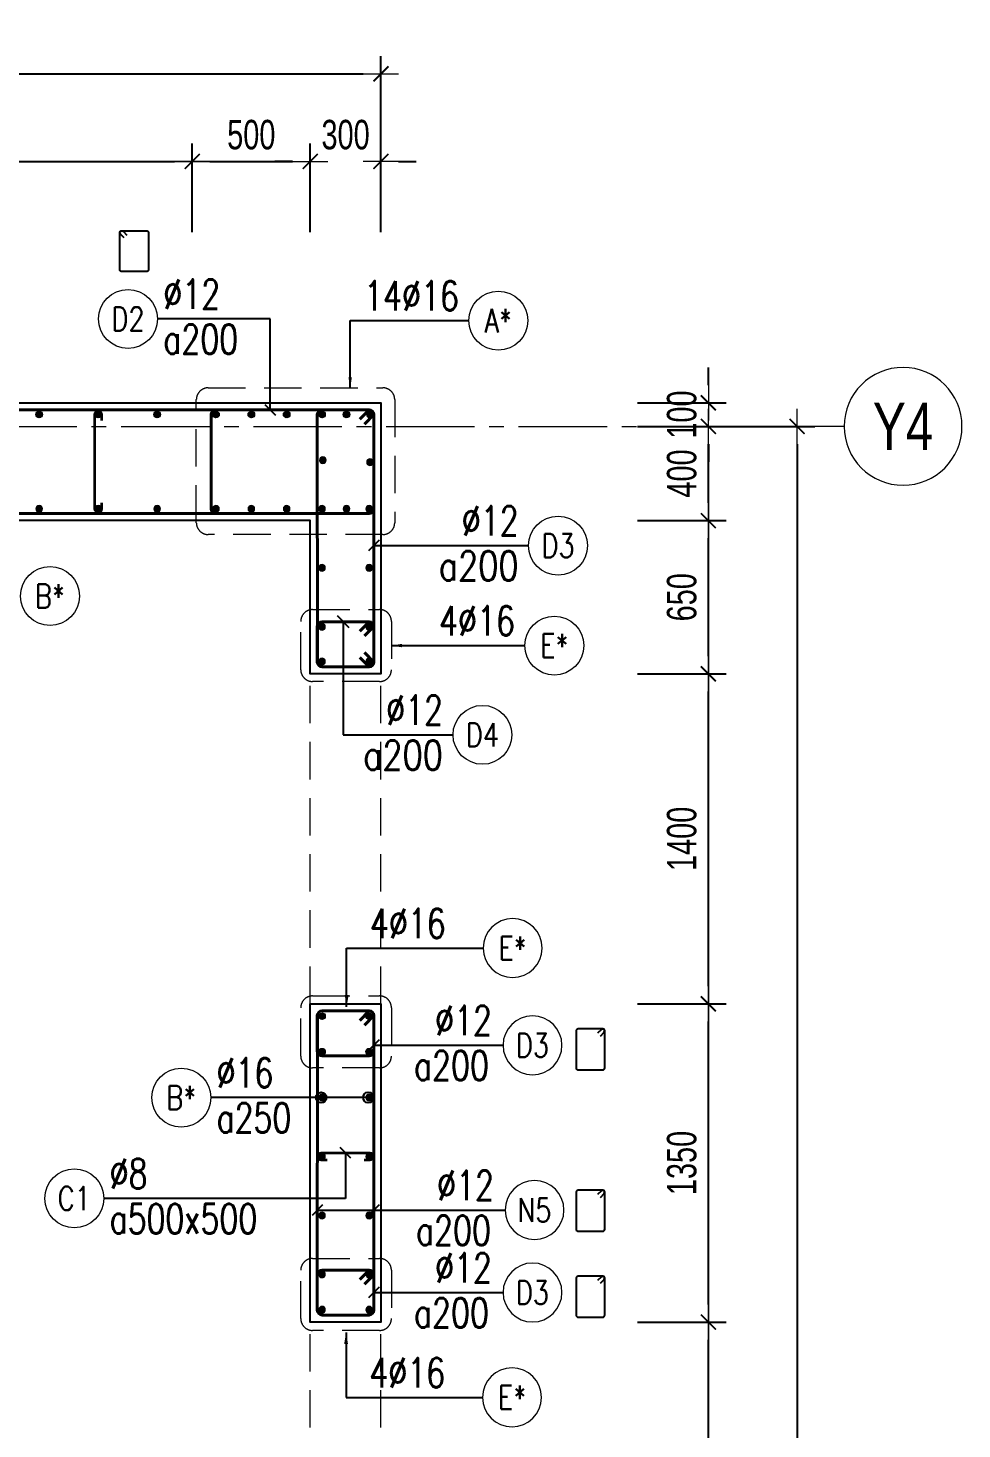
# Model space of a CAD drawing. Header units: millimetres. Extents: x 931337 to 1117500, y 19732 to 157199.
# Drawn here: x 972356 to 976320, y 81389 to 87332 of the extents above; entities that cross this region are included whole.
import ezdxf
from ezdxf.enums import TextEntityAlignment as Align

# ---------------------------------------------------------------- set-up
doc = ezdxf.new("R2010")
doc.units = ezdxf.units.MM
doc.header["$MEASUREMENT"] = 0
for name, pattern in [('HIDDEN2', [4.7625, 3.175, -1.5875]), ('HT_Dim Grid$0$CENTER2', [1.125, 0.75, -0.125, 0.125, -0.125]), ('HT_Grid$0$CENTER2', [1.125, 0.75, -0.125, 0.125, -0.125])]:
    doc.linetypes.add(name, pattern=pattern)
doc.layers.get('0').update_dxf_attribs({"lineweight": 20})
doc.layers.get('Defpoints').update_dxf_attribs({"color": 151, "lineweight": 9})
for name, color, linetype, lineweight in [('HT_Core wall _B3F-B1F$0$NDC_S_WALL', 6, 'Continuous', 25), ('HT_Dim Grid$0$NDC_S_AXIS', 5, 'HT_Dim Grid$0$CENTER2', 13), ('HT_Dim Grid$0$NDC_S_SYMBOL', 1, 'Continuous', 15), ('HT_Dim Grid$0$NDC_S_TEXT SYMBOL', 7, 'Continuous', 20), ('HT_Grid$0$NDC_S_AXIS', 5, 'HT_Grid$0$CENTER2', 13), ('KC-LEADER', 153, 'Continuous', 18), ('KC-THEP', 6, 'Continuous', 40), ('NDC_S_BEAM', 3, 'HIDDEN2', 20), ('NDC_S_DIM', 1, 'Continuous', 15), ('NDC_S_HIDDEN', 8, 'HIDDEN2', 13), ('NDC_S_LEADER', 1, 'Continuous', 15), ('NDC_S_REBAR', 4, 'Continuous', 35), ('NDC_S_STIRRUP', 4, 'Continuous', 40), ('NDC_S_VN TEXT', 7, 'Continuous', 20)]:
    doc.layers.add(name, color=color, linetype=linetype, lineweight=lineweight)
doc.layers.add('Ligature', color=1, linetype='Continuous')
doc.styles.add('HT_Dim Grid$0$NDC_ANNO', font='', dxfattribs={"width": 0.8})
doc.styles.add('NDC_ARIAL', font='arial.ttf', dxfattribs={"width": 0.85})
doc.styles.add('NDC_DIM', font='', dxfattribs={"width": 0.75})
doc.styles.add('NDC_EN TXT', font='romans.shx', dxfattribs={"width": 0.8})
doc.styles.get('HT_Dim Grid$0$NDC_ANNO').set_extended_font_data('Dotum')
doc.styles.get('NDC_DIM').set_extended_font_data('Dotum')
doc.dimstyles.new('NDC_1-50', dxfattribs={"dimscale": 50, "dimtxt": 2.5, "dimasz": 1, "dimexe": 1.5, "dimexo": 0, "dimgap": 0.8, "dimtad": 1, "dimdec": 0, "dimdsep": 46, "dimtxsty": 'NDC_ARIAL', "dimblk": 'DIMMARK', "dimcen": 49999.938995, "dimdle": 1.5, "dimclrd": 1, "dimclre": 1, "dimclrt": 3, "dimadec": 0, "dimazin": 0, "dimtfac": 1, "dimtdec": 0, "dimtix": 1, "dimtmove": 2, "dimatfit": 3, "dimfxl": 1, "dimarcsym": 0})
doc.dimstyles.new('NDC_dim_30', dxfattribs={"dimscale": 30, "dimtxt": 2.5, "dimasz": 1.5, "dimexe": 1.5, "dimexo": 2.5, "dimgap": 1, "dimtad": 1, "dimdec": 0, "dimzin": 0, "dimdsep": 46, "dimtxsty": 'NDC_DIM', "dimblk": 'DIMMARK', "dimcen": 0.09, "dimdle": 1.2, "dimclrd": 1, "dimclre": 1, "dimclrt": 3, "dimadec": 0, "dimazin": 0, "dimtfac": 1, "dimtdec": 0, "dimtix": 1, "dimtofl": 0, "dimtmove": 0, "dimatfit": 3, "dimfxl": 6, "dimfxlon": 1, "dimtolj": 1, "dimtzin": 0, "dimarcsym": 0})
doc.dimstyles.new('NDC_dim_50', dxfattribs={"dimscale": 50, "dimtxt": 2.5, "dimasz": 1.5, "dimexe": 1.5, "dimexo": 2.5, "dimgap": 1, "dimtad": 1, "dimdec": 0, "dimzin": 0, "dimdsep": 46, "dimtxsty": 'NDC_DIM', "dimblk": 'DIMMARK', "dimcen": 0.09, "dimdle": 1.2, "dimclrd": 1, "dimclre": 1, "dimclrt": 3, "dimadec": 0, "dimazin": 0, "dimtfac": 1, "dimtdec": 0, "dimtix": 1, "dimtofl": 0, "dimtmove": 0, "dimatfit": 3, "dimfxl": 6, "dimfxlon": 1, "dimtolj": 1, "dimtzin": 0, "dimarcsym": 0})

# ---------------------------------------------------------------- blocks, each defined once
blk = doc.blocks.new('THEP')
at = {"layer": 'KC-LEADER', "color": 6}
blk.add_circle((0, 0), 14, dxfattribs=at)
at = {"layer": 'KC-THEP'}
for p, q in [((-14, 0), (14, 0)), ((9.9, 9.9), (-9.9, -9.9)), ((-9.9, 9.9), (9.9, -9.9)), ((0, 14), (0, -14))]:
    blk.add_line(p, q, dxfattribs=at)
blk = doc.blocks.new('DIMMARK')
at = {"layer": 'NDC_S_DIM', "color": 1}
blk.add_line((-1.5, 0), (1, 0), dxfattribs=at)
at = {"layer": 'NDC_S_DIM', "color": 2, "const_width": 0.1}
blk.add_lwpolyline([(-0.424, -0.424), (0.424, 0.424)], dxfattribs=at)
blk = doc.blocks.new('*U13')
blk.add_circle((-2.5, 0), 2.5)
at = {"layer": 'NDC_S_VN TEXT', "color": 3, "style": 'NDC_EN TXT', "width": 0.75}
blk.add_attdef('DK1', (0.5, 0.85), '', height=2.5, dxfattribs=at)
at = {"layer": 'NDC_S_VN TEXT', "color": 7, "style": 'NDC_EN TXT', "width": 0.8}
blk.add_attdef('SH2', text='', height=2, dxfattribs=at).set_placement((-2.5, 0), align=Align.MIDDLE)
blk = doc.blocks.new('*U11')
blk.add_circle((-2.5, 0), 2.5)
at = {"layer": 'NDC_S_VN TEXT', "color": 3, "style": 'NDC_EN TXT', "width": 0.75}
for tag, p in [('DK1', (0.5, 0.85)), ('KC1', (0.5, -2.97))]:
    blk.add_attdef(tag, p, '', height=2.5, dxfattribs=at)
at = {"layer": 'NDC_S_VN TEXT', "color": 7, "style": 'NDC_EN TXT', "width": 0.8}
blk.add_attdef('SH2', text='', height=2, dxfattribs=at).set_placement((-2.5, 0), align=Align.MIDDLE)
blk = doc.blocks.new('*U12')
blk.add_circle((-2.5, 0), 2.5)
at = {"layer": 'NDC_S_VN TEXT', "color": 3, "style": 'NDC_EN TXT', "width": 0.75}
for tag, p in [('DK1', (0.5, 0.85)), ('KC1', (0.5, -2.97))]:
    blk.add_attdef(tag, p, '', height=2.5, dxfattribs=at)
at = {"layer": 'NDC_S_VN TEXT', "color": 7, "style": 'NDC_EN TXT', "width": 0.8}
blk.add_attdef('SH2', text='', height=2, dxfattribs=at).set_placement((-2.5, 0), align=Align.MIDDLE)
blk = doc.blocks.new('*U10')
blk.add_circle((2.5, 0), 2.5)
at = {"layer": 'NDC_S_VN TEXT', "color": 3, "style": 'NDC_EN TXT'}
for tag, width, p in [('DK2', 0.75, (-0.85, 0.85)), ('KC2', 0.8, (-0.85, -2.97))]:
    blk.add_attdef(tag, text='', height=2.5, dxfattribs=dict(at, width=width)).set_placement(p, align=Align.RIGHT)
at = {"layer": 'NDC_S_VN TEXT', "color": 7, "style": 'NDC_EN TXT', "width": 0.8}
blk.add_attdef('SH3', text='', height=2, dxfattribs=at).set_placement((2.5, 0), align=Align.MIDDLE)
blk = doc.blocks.new('*U9')
blk.add_circle((2.5, 0), 2.5)
at = {"layer": 'NDC_S_VN TEXT', "color": 3, "style": 'NDC_EN TXT', "width": 0.75}
blk.add_attdef('DK2', text='', height=2.5, dxfattribs=at).set_placement((-0.85, 0.85), align=Align.RIGHT)
at = {"layer": 'NDC_S_VN TEXT', "color": 7, "style": 'NDC_EN TXT', "width": 0.8}
blk.add_attdef('SH3', text='', height=2, dxfattribs=at).set_placement((2.5, 0), align=Align.MIDDLE)
blk = doc.blocks.new('*D680')
at = {"layer": 'Defpoints', "color": 0, "transparency": 16777216}
for p in [(973853.8, 81842.3), (975243.3, 81842.3), (973853.8, 80442.3)]:
    blk.add_point(p, dxfattribs=at)
at = {"layer": 'NDC_S_DIM', "color": 1, "lineweight": -2, "transparency": 16777216}
for p, q in [((974943.3, 81842.3), (975318.3, 81842.3)), ((975243.3, 80517.3), (975243.3, 81767.3)), ((974943.3, 80442.3), (975318.3, 80442.3))]:
    blk.add_line(p, q, dxfattribs=at)
at = {"layer": 'NDC_S_DIM', "color": 1, "lineweight": -2, "transparency": 16777216, "xscale": 75, "yscale": 75, "zscale": 75}
for p, rotation in [((975243.3, 81842.3), 90), ((975243.3, 80442.3), 270)]:
    blk.add_blockref('DIMMARK', p, dxfattribs=dict(at, rotation=rotation))
at = {"layer": 'NDC_S_DIM', "color": 3, "transparency": 16777216, "insert": (975130.7, 81142.3), "char_height": 125, "attachment_point": 5, "rotation": 90, "style": 'NDC_DIM'}
blk.add_mtext('\\A1;1400', dxfattribs=at)
blk = doc.blocks.new('*D681')
at = {"layer": 'Defpoints', "color": 0, "transparency": 16777216}
for p in [(973853.8, 83192.3), (975243.3, 83192.3), (973853.8, 81842.3)]:
    blk.add_point(p, dxfattribs=at)
at = {"layer": 'NDC_S_DIM', "color": 1, "lineweight": -2, "transparency": 16777216}
for p, q in [((974943.3, 83192.3), (975318.3, 83192.3)), ((975243.3, 81917.3), (975243.3, 83117.3)), ((974943.3, 81842.3), (975318.3, 81842.3))]:
    blk.add_line(p, q, dxfattribs=at)
at = {"layer": 'NDC_S_DIM', "color": 1, "lineweight": -2, "transparency": 16777216, "xscale": 75, "yscale": 75, "zscale": 75}
for p, rotation in [((975243.3, 83192.3), 90), ((975243.3, 81842.3), 270)]:
    blk.add_blockref('DIMMARK', p, dxfattribs=dict(at, rotation=rotation))
at = {"layer": 'NDC_S_DIM', "color": 3, "transparency": 16777216, "insert": (975130.7, 82517.3), "char_height": 125, "attachment_point": 5, "rotation": 90, "style": 'NDC_DIM'}
blk.add_mtext('\\A1;1350', dxfattribs=at)
blk = doc.blocks.new('*D682')
at = {"layer": 'Defpoints', "color": 0, "transparency": 16777216}
for p in [(973853.8, 84592.3), (975243.3, 84592.3), (973853.8, 83192.3)]:
    blk.add_point(p, dxfattribs=at)
at = {"layer": 'NDC_S_DIM', "color": 1, "lineweight": -2, "transparency": 16777216}
for p, q in [((974943.3, 84592.3), (975318.3, 84592.3)), ((975243.3, 83267.3), (975243.3, 84517.3)), ((974943.3, 83192.3), (975318.3, 83192.3))]:
    blk.add_line(p, q, dxfattribs=at)
at = {"layer": 'NDC_S_DIM', "color": 1, "lineweight": -2, "transparency": 16777216, "xscale": 75, "yscale": 75, "zscale": 75}
for p, rotation in [((975243.3, 84592.3), 90), ((975243.3, 83192.3), 270)]:
    blk.add_blockref('DIMMARK', p, dxfattribs=dict(at, rotation=rotation))
at = {"layer": 'NDC_S_DIM', "color": 3, "transparency": 16777216, "insert": (975130.7, 83892.3), "char_height": 125, "attachment_point": 5, "rotation": 90, "style": 'NDC_DIM'}
blk.add_mtext('\\A1;1400', dxfattribs=at)
blk = doc.blocks.new('*D683')
at = {"layer": 'Defpoints', "color": 0, "transparency": 16777216}
for p in [(973553.8, 85242.3), (975243.3, 85242.3), (973853.8, 84592.3)]:
    blk.add_point(p, dxfattribs=at)
at = {"layer": 'NDC_S_DIM', "color": 1, "lineweight": -2, "transparency": 16777216}
for p, q in [((974943.3, 85242.3), (975318.3, 85242.3)), ((975243.3, 84667.3), (975243.3, 85167.3)), ((974943.3, 84592.3), (975318.3, 84592.3))]:
    blk.add_line(p, q, dxfattribs=at)
at = {"layer": 'NDC_S_DIM', "color": 1, "lineweight": -2, "transparency": 16777216, "xscale": 75, "yscale": 75, "zscale": 75}
for p, rotation in [((975243.3, 85242.3), 90), ((975243.3, 84592.3), 270)]:
    blk.add_blockref('DIMMARK', p, dxfattribs=dict(at, rotation=rotation))
at = {"layer": 'NDC_S_DIM', "color": 3, "transparency": 16777216, "insert": (975130.7, 84917.3), "char_height": 125, "attachment_point": 5, "rotation": 90, "style": 'NDC_DIM'}
blk.add_mtext('\\A1;650', dxfattribs=at)
blk = doc.blocks.new('*D684')
at = {"layer": 'Defpoints', "color": 0, "transparency": 16777216}
for p in [(973853.8, 85642.3), (975243.3, 85642.3), (973553.8, 85242.3)]:
    blk.add_point(p, dxfattribs=at)
at = {"layer": 'NDC_S_DIM', "color": 1, "lineweight": -2, "transparency": 16777216}
for p, q in [((974943.3, 85642.3), (975318.3, 85642.3)), ((975243.3, 85317.3), (975243.3, 85567.3)), ((974943.3, 85242.3), (975318.3, 85242.3))]:
    blk.add_line(p, q, dxfattribs=at)
at = {"layer": 'NDC_S_DIM', "color": 1, "lineweight": -2, "transparency": 16777216, "xscale": 75, "yscale": 75, "zscale": 75}
for p, rotation in [((975243.3, 85642.3), 90), ((975243.3, 85242.3), 270)]:
    blk.add_blockref('DIMMARK', p, dxfattribs=dict(at, rotation=rotation))
at = {"layer": 'NDC_S_DIM', "color": 3, "transparency": 16777216, "insert": (975130.7, 85442.3), "char_height": 125, "attachment_point": 5, "rotation": 90, "style": 'NDC_DIM'}
blk.add_mtext('\\A1;400', dxfattribs=at)
blk = doc.blocks.new('*D685')
at = {"layer": 'Defpoints', "color": 0, "transparency": 16777216}
for p in [(973912.3, 85642.3), (973853.8, 76642.3), (975619.7, 76642.3)]:
    blk.add_point(p, dxfattribs=at)
at = {"layer": 'NDC_S_DIM', "color": 1, "lineweight": -2, "transparency": 16777216}
for p, q in [((975319.7, 85642.3), (975694.7, 85642.3)), ((975619.7, 85567.3), (975619.7, 76717.3)), ((975319.7, 76642.3), (975694.7, 76642.3))]:
    blk.add_line(p, q, dxfattribs=at)
at = {"layer": 'NDC_S_DIM', "color": 1, "lineweight": -2, "transparency": 16777216, "xscale": 75, "yscale": 75, "zscale": 75}
for p, rotation in [((975619.7, 85642.3), 90), ((975619.7, 76642.3), 270)]:
    blk.add_blockref('DIMMARK', p, dxfattribs=dict(at, rotation=rotation))
at = {"layer": 'NDC_S_DIM', "color": 3, "transparency": 16777216, "insert": (975507.1, 81142.3), "char_height": 125, "attachment_point": 5, "rotation": 90, "style": 'NDC_DIM'}
blk.add_mtext('\\A1;9000', dxfattribs=at)
blk = doc.blocks.new('*D688')
at = {"layer": 'Defpoints', "color": 0, "transparency": 16777216}
for p in [(973053.3, 86766.6), (973053.3, 85494.6), (970853.8, 85242.3)]:
    blk.add_point(p, dxfattribs=at)
at = {"layer": 'NDC_S_DIM', "color": 1, "lineweight": -2, "transparency": 16777216}
for p, q in [((970853.8, 86466.6), (970853.8, 86841.6)), ((973053.3, 86466.6), (973053.3, 86841.6)), ((970928.8, 86766.6), (972978.3, 86766.6))]:
    blk.add_line(p, q, dxfattribs=at)
at = {"layer": 'NDC_S_DIM', "color": 1, "lineweight": -2, "transparency": 16777216, "xscale": 75, "yscale": 75, "zscale": 75, "rotation": 180}
blk.add_blockref('DIMMARK', (970853.8, 86766.6), dxfattribs=at)
at = {"layer": 'NDC_S_DIM', "color": 1, "lineweight": -2, "transparency": 16777216, "xscale": 75, "yscale": 75, "zscale": 75}
blk.add_blockref('DIMMARK', (973053.3, 86766.6), dxfattribs=at)
at = {"layer": 'NDC_S_DIM', "color": 3, "transparency": 16777216, "insert": (971953.6, 86879.2), "char_height": 125, "attachment_point": 5, "style": 'NDC_DIM'}
blk.add_mtext('\\A1;2200', dxfattribs=at)
blk = doc.blocks.new('*D689')
at = {"layer": 'Defpoints', "color": 0, "transparency": 16777216}
for p in [(973553.8, 86766.6), (973053.3, 85494.6), (973553.8, 85242.3)]:
    blk.add_point(p, dxfattribs=at)
at = {"layer": 'NDC_S_DIM', "color": 1, "lineweight": -2, "transparency": 16777216}
for p, q in [((973053.3, 86466.6), (973053.3, 86841.6)), ((973553.8, 86466.6), (973553.8, 86841.6)), ((973128.3, 86766.6), (973478.8, 86766.6))]:
    blk.add_line(p, q, dxfattribs=at)
at = {"layer": 'NDC_S_DIM', "color": 1, "lineweight": -2, "transparency": 16777216, "xscale": 75, "yscale": 75, "zscale": 75, "rotation": 180}
blk.add_blockref('DIMMARK', (973053.3, 86766.6), dxfattribs=at)
at = {"layer": 'NDC_S_DIM', "color": 1, "lineweight": -2, "transparency": 16777216, "xscale": 75, "yscale": 75, "zscale": 75}
blk.add_blockref('DIMMARK', (973553.8, 86766.6), dxfattribs=at)
at = {"layer": 'NDC_S_DIM', "color": 3, "transparency": 16777216, "insert": (973303.6, 86879.2), "char_height": 125, "attachment_point": 5, "style": 'NDC_DIM'}
blk.add_mtext('\\A1;500', dxfattribs=at)
blk = doc.blocks.new('*D690')
at = {"layer": 'Defpoints', "color": 0, "transparency": 16777216}
for p in [(973853.8, 86766.6), (973853.8, 85742.3), (973553.8, 85242.3)]:
    blk.add_point(p, dxfattribs=at)
at = {"layer": 'NDC_S_DIM', "color": 1, "lineweight": -2, "transparency": 16777216}
for p, q in [((973553.8, 86466.6), (973553.8, 86841.6)), ((973853.8, 86466.6), (973853.8, 86841.6)), ((973478.8, 86766.6), (973403.8, 86766.6)), ((973928.8, 86766.6), (974003.8, 86766.6))]:
    blk.add_line(p, q, dxfattribs=at)
at = {"layer": 'NDC_S_DIM', "color": 1, "lineweight": -2, "transparency": 16777216, "xscale": 75, "yscale": 75, "zscale": 75}
blk.add_blockref('DIMMARK', (973553.8, 86766.6), dxfattribs=at)
at = {"layer": 'NDC_S_DIM', "color": 1, "lineweight": -2, "transparency": 16777216, "xscale": 75, "yscale": 75, "zscale": 75, "rotation": 180}
blk.add_blockref('DIMMARK', (973853.8, 86766.6), dxfattribs=at)
at = {"layer": 'NDC_S_DIM', "color": 3, "transparency": 16777216, "insert": (973703.8, 86879.2), "char_height": 125, "attachment_point": 5, "style": 'NDC_DIM'}
blk.add_mtext('\\A1;300', dxfattribs=at)
blk = doc.blocks.new('*D699')
at = {"layer": 'Defpoints', "color": 0, "ltscale": 200, "transparency": 16777216}
for p in [(973853.8, 87137.6), (969253.8, 85905.7), (973853.8, 85742.3)]:
    blk.add_point(p, dxfattribs=at)
at = {"layer": 'NDC_S_DIM', "color": 1, "lineweight": -2, "ltscale": 200, "transparency": 16777216}
for p, q in [((969253.8, 86837.6), (969253.8, 87212.6)), ((973853.8, 86837.6), (973853.8, 87212.6)), ((969328.8, 87137.6), (973778.8, 87137.6))]:
    blk.add_line(p, q, dxfattribs=at)
at = {"layer": 'NDC_S_DIM', "color": 1, "lineweight": -2, "ltscale": 200, "transparency": 16777216, "xscale": 75, "yscale": 75, "zscale": 75, "rotation": 180}
blk.add_blockref('DIMMARK', (969253.8, 87137.6), dxfattribs=at)
at = {"layer": 'NDC_S_DIM', "color": 1, "lineweight": -2, "ltscale": 200, "transparency": 16777216, "xscale": 75, "yscale": 75, "zscale": 75}
blk.add_blockref('DIMMARK', (973853.8, 87137.6), dxfattribs=at)
at = {"layer": 'NDC_S_DIM', "color": 3, "ltscale": 200, "transparency": 16777216, "insert": (971553.8, 87250.2), "char_height": 125, "attachment_point": 5, "style": 'NDC_DIM'}
blk.add_mtext('\\A1;4600', dxfattribs=at)
blk = doc.blocks.new('*U93')
at = {"layer": 'HT_Dim Grid$0$NDC_S_SYMBOL'}
blk.add_line((5, 0), (9, 0), dxfattribs=at)
blk.add_circle((0, 0), 5, dxfattribs=at)
at = {"layer": 'HT_Dim Grid$0$NDC_S_TEXT SYMBOL', "color": 7, "style": 'HT_Dim Grid$0$NDC_ANNO', "width": 0.8}
blk.add_attdef('GRID', text='', height=4, rotation=270, dxfattribs=at).set_placement((0, 0), align=Align.MIDDLE)
blk = doc.blocks.new('*D704')
at = {"layer": 'Defpoints', "color": 0, "ltscale": 200, "transparency": 16777216}
for p in [(973853.8, 85742.3), (975243.3, 85742.3), (973853.8, 85642.3)]:
    blk.add_point(p, dxfattribs=at)
at = {"layer": 'NDC_S_DIM', "color": 1, "lineweight": -2, "ltscale": 200, "transparency": 16777216}
for p, q in [((975243.3, 85817.3), (975243.3, 85892.3)), ((974943.3, 85742.3), (975318.3, 85742.3)), ((974943.3, 85642.3), (975318.3, 85642.3)), ((975243.3, 85567.3), (975243.3, 85492.3))]:
    blk.add_line(p, q, dxfattribs=at)
at = {"layer": 'NDC_S_DIM', "color": 1, "lineweight": -2, "ltscale": 200, "transparency": 16777216, "xscale": 75, "yscale": 75, "zscale": 75}
for p, rotation in [((975243.3, 85742.3), 270), ((975243.3, 85642.3), 90)]:
    blk.add_blockref('DIMMARK', p, dxfattribs=dict(at, rotation=rotation))
at = {"layer": 'NDC_S_DIM', "color": 3, "ltscale": 200, "transparency": 16777216, "insert": (975130.7, 85692.3), "char_height": 125, "attachment_point": 5, "rotation": 90, "style": 'NDC_DIM'}
blk.add_mtext('\\A1;100', dxfattribs=at)

msp = doc.modelspace()

# ---------------------------------------------------------------- linework, layer by layer
at = {"layer": 'HT_Core wall _B3F-B1F$0$NDC_S_WALL'}
msp.add_lwpolyline([(970153.776, 85242.293), (970153.776, 85742.293), (973853.776, 85742.293), (973853.776, 84592.293), (973553.776, 84592.293), (973553.776, 85242.293), (970853.776, 85242.293), (970853.776, 77042.293), (973553.776, 77042.293), (973553.776, 77692.293), (973853.776, 77692.293), (973853.776, 76542.293), (967553.776, 76542.293), (967553.776, 85742.293), (969353.776, 85742.293), (969353.776, 85242.293), (967853.776, 85242.293), (967853.776, 82742.293), (970553.776, 82742.293), (970553.776, 85242.293), (970153.776, 85242.293)], dxfattribs=at)
msp.add_lwpolyline([(973553.776, 83192.293), (973853.776, 83192.293), (973853.776, 81842.293), (973553.776, 81842.293)], close=True, dxfattribs=at)
at = {"layer": 'HT_Grid$0$NDC_S_AXIS', "ltscale": 500}
msp.add_line((965438.232, 85642.293), (975619.731, 85642.293), dxfattribs=at)
at = {"layer": 'Ligature'}
for points in [[(972764.118, 86442.312), (972748.152, 86458.278, -0.66817864), (972753.926, 86472.216), (972858.555, 86472.216, -0.41421356), (972866.719, 86464.051), (972866.719, 86306.944, -0.41421356), (972858.555, 86298.779), (972753.926, 86298.779, -0.41421356), (972745.761, 86306.944), (972745.761, 86464.051, -0.66817864), (972759.699, 86469.825), (972775.665, 86453.859)], [(974784.965, 83055.807), (974800.931, 83071.773, 0.66817864), (974795.158, 83085.711), (974690.529, 83085.711, 0.41421356), (974682.364, 83077.546), (974682.364, 82920.439, 0.41421356), (974690.529, 82912.274), (974795.158, 82912.274, 0.41421356), (974803.323, 82920.439), (974803.323, 83077.546, 0.66817864), (974789.385, 83083.32), (974773.419, 83067.354)], [(974784.937, 82371.378), (974800.903, 82387.344, 0.66817864), (974795.13, 82401.282), (974690.501, 82401.282, 0.41421356), (974682.336, 82393.117), (974682.336, 82236.009, 0.41421356), (974690.501, 82227.845), (974795.13, 82227.845, 0.41421356), (974803.295, 82236.009), (974803.295, 82393.117, 0.66817864), (974789.356, 82398.89), (974773.391, 82382.925)], [(974784.937, 82006.777), (974800.903, 82022.743, 0.66817864), (974795.13, 82036.681), (974690.501, 82036.681, 0.41421356), (974682.336, 82028.516), (974682.336, 81871.409, 0.41421356), (974690.501, 81863.244), (974795.13, 81863.244, 0.41421356), (974803.295, 81871.409), (974803.295, 82028.516, 0.66817864), (974789.356, 82034.29), (974773.391, 82018.324)]]:
    msp.add_lwpolyline(points, format="xyb", dxfattribs=at)
at = {"layer": 'NDC_S_BEAM', "ltscale": 50}
for p, q in [((973553.776, 83192.293), (973553.776, 84592.293)), ((973853.776, 83192.293), (973853.776, 84592.293)), ((973553.776, 80442.293), (973553.776, 81842.293)), ((973853.776, 80442.293), (973853.776, 81842.293))]:
    msp.add_line(p, q, dxfattribs=at)
at = {"layer": 'NDC_S_HIDDEN', "ltscale": 50}
for points in [[(973120.337, 85805.664), (973862.297, 85805.664, -0.41421356), (973912.297, 85755.664), (973912.297, 85233.6, -0.41421356), (973862.297, 85183.6), (973120.337, 85183.6, -0.41421356), (973070.337, 85233.6), (973070.337, 85755.664, -0.41421356)], [(973563.509, 84864.899), (973848.266, 84864.899, -0.41421356), (973898.266, 84814.899), (973898.266, 84609.891, -0.41421356), (973848.266, 84559.891), (973563.509, 84559.891, -0.41421356), (973513.509, 84609.891), (973513.509, 84814.899, -0.41421356)], [(973563.509, 83225.879), (973848.266, 83225.879, -0.41421356), (973898.266, 83175.879), (973898.266, 82970.871, -0.41421356), (973848.266, 82920.871), (973563.509, 82920.871, -0.41421356), (973513.509, 82970.871), (973513.509, 83175.879, -0.41421356)], [(973563.509, 82112.103), (973848.266, 82112.103, -0.41421356), (973898.266, 82062.103), (973898.266, 81857.095, -0.41421356), (973848.266, 81807.095), (973563.509, 81807.095, -0.41421356), (973513.509, 81857.095), (973513.509, 82062.103, -0.41421356)]]:
    msp.add_lwpolyline(points, format="xyb", close=True, dxfattribs=at)
at = {"layer": 'NDC_S_REBAR'}
for points in [[(972668.776, 85667.293), (972668.776, 85692.293, 1), (972638.776, 85692.293), (972638.776, 85292.293, 1), (972668.776, 85292.293), (972668.776, 85317.293)], [(973625.314, 82529.898), (973600.314, 82529.898, -1), (973600.314, 82559.898), (973807.338, 82559.898, -1), (973807.338, 82529.898), (973782.338, 82529.898)]]:
    msp.add_lwpolyline(points, format="xyb", dxfattribs=at)
at = {"layer": 'NDC_S_STIRRUP'}
for points in [[(970239.436, 85312.293), (970199.436, 85272.293, -0.41421356), (970179.436, 85292.293), (970179.436, 85692.293, -0.41421356), (970199.436, 85712.293), (973803.789, 85712.291, -0.41421356), (973823.789, 85692.291), (973823.789, 85292.291, -0.41421356), (973803.789, 85272.291), (970199.436, 85272.293, -0.41421356), (970179.436, 85292.293), (970219.436, 85332.293)], [(973763.776, 85672.293), (973803.776, 85712.293, -0.41421356), (973823.776, 85692.293), (973823.776, 85292.293, -0.41421356), (973803.776, 85272.293), (973153.776, 85272.293, -0.41421356), (973133.776, 85292.293), (973133.776, 85692.293, -0.41421356), (973153.776, 85712.293), (973803.776, 85712.293, -0.41421356), (973823.776, 85692.293), (973783.776, 85652.293)], [(973783.887, 84682.293), (973823.887, 84642.293, -0.41421356), (973803.887, 84622.293), (973603.887, 84622.293, -0.41421356), (973583.887, 84642.293), (973583.776, 85692.293, -0.41421356), (973603.776, 85712.293), (973803.776, 85712.293, -0.41421356), (973823.776, 85692.293), (973823.887, 84642.293, -0.41421356), (973803.887, 84622.293), (973763.887, 84662.293)], [(973783.776, 84753.263), (973823.776, 84793.263, 0.41421356), (973803.776, 84813.263), (973603.776, 84813.263, 0.41421356), (973583.776, 84793.263), (973583.776, 84642.293, 0.41421356), (973603.776, 84622.293), (973803.776, 84622.293, 0.41421356), (973823.776, 84642.293), (973823.776, 84793.263, 0.41421356), (973803.776, 84813.263), (973763.776, 84773.263)], [(973783.887, 83102.293), (973823.887, 83142.293, 0.41421356), (973803.887, 83162.293), (973603.887, 83162.293, 0.41421356), (973583.887, 83142.293), (973583.776, 81892.293, 0.41421356), (973603.776, 81872.293), (973803.776, 81872.293, 0.41421356), (973823.776, 81892.293), (973823.887, 83142.293, 0.41421356), (973803.887, 83162.293), (973763.887, 83122.293)], [(973783.776, 83102.293), (973823.776, 83142.293, 0.41421356), (973803.776, 83162.293), (973603.776, 83162.293, 0.41421356), (973583.776, 83142.293), (973583.776, 82991.323, 0.41421356), (973603.776, 82971.323), (973803.776, 82971.323, 0.41421356), (973823.776, 82991.323), (973823.776, 83142.293, 0.41421356), (973803.776, 83162.293), (973763.776, 83122.293)], [(973783.776, 82003.263), (973823.776, 82043.263, 0.41421356), (973803.776, 82063.263), (973603.776, 82063.263, 0.41421356), (973583.776, 82043.263), (973583.776, 81892.293, 0.41421356), (973603.776, 81872.293), (973803.776, 81872.293, 0.41421356), (973823.776, 81892.293), (973823.776, 82043.263, 0.41421356), (973803.776, 82063.263), (973763.776, 82023.263)]]:
    msp.add_lwpolyline(points, format="xyb", dxfattribs=at)

# ---------------------------------------------------------------- block references
at = {"layer": 'HT_Dim Grid$0$NDC_S_AXIS'}
ref = msp.add_blockref('*U93', (976069.731, 85642.293), dxfattribs=dict(at, xscale=-50, yscale=50, zscale=50))
ref.add_attrib('GRID', 'Y4', dxfattribs={"layer": 'HT_Dim Grid$0$NDC_S_TEXT SYMBOL', "color": 7, "height": 200, "style": 'HT_Dim Grid$0$NDC_ANNO', "width": 0.8}).set_placement((976069.731, 85642.293), align=Align.MIDDLE)
at = {"layer": 'KC-THEP'}
for p, rotation in [((972403.776, 85692.293), 9.668564436380946), ((972653.776, 85692.293), 9.668564436380946), ((972903.776, 85692.293), 9.668564436380946), ((973153.776, 85692.293), 9.668564436380946), ((973303.776, 85692.293), 9.668564436380946), ((973453.776, 85692.293), 9.668564436380946), ((973603.776, 85692.293), 9.668564436380946), ((973707.557, 85692.293), 9.668564436380946), ((973603.776, 83139.688), 9.668564436380926), ((973803.776, 83139.688), 9.668564436380926), ((973603.776, 82989.688), 9.668564436380926), ((973803.776, 82989.688), 9.668564436380926)]:
    msp.add_blockref('THEP', p, dxfattribs=dict(at, rotation=rotation))
at = {"layer": 'KC-THEP', "xscale": -1}
for p, rotation in [((973807.288, 85692.293), 170.331435563619), ((973607.288, 85498.473), 350.3314355636191), ((973807.288, 85489.95), 350.3314355636191), ((972403.776, 85292.293), 170.331435563619), ((972653.776, 85292.293), 170.331435563619), ((972903.776, 85292.293), 170.331435563619), ((973153.776, 85292.293), 170.331435563619), ((973303.776, 85292.293), 170.331435563619), ((973453.776, 85292.293), 170.331435563619), ((973603.776, 85292.293), 170.331435563619), ((973707.557, 85292.293), 170.331435563619), ((973803.776, 85292.293), 170.331435563619), ((973603.776, 85042.293), 170.331435563619), ((973803.776, 85042.293), 170.331435563619), ((973603.776, 84792.293), 170.331435563619), ((973803.776, 84792.293), 170.331435563619), ((973603.776, 84644.898), 170.331435563619), ((973803.776, 84644.898), 170.331435563619), ((973603.776, 82794.898), 170.331435563619), ((973803.776, 82794.898), 170.331435563619), ((973603.776, 82544.898), 170.331435563619), ((973803.776, 82544.898), 170.331435563619), ((973603.776, 82294.898), 170.331435563619), ((973803.776, 82294.898), 170.331435563619), ((973603.776, 82044.898), 170.331435563619), ((973803.776, 82044.898), 170.331435563619), ((973603.776, 81894.898), 170.331435563619), ((973803.776, 81894.898), 170.331435563619)]:
    msp.add_blockref('THEP', p, dxfattribs=dict(at, rotation=rotation))
at = {"layer": 'NDC_S_VN TEXT', "xscale": 50, "yscale": 50, "zscale": 50}
for name, p, values in [('*U11', (972905.387, 86098.204), {'SH2': 'D2', 'DK1': '%%C12', 'KC1': 'a200'}), ('*U9', (974226.993, 86091.109), {'SH3': 'A*', 'DK2': '14%%C16'}), ('*U10', (974480.588, 85136.466), {'SH3': 'D3', 'DK2': '%%C12', 'KC2': 'a200'}), ('*U10', (972324.388, 84922.311), {'SH3': 'B*', 'DK2': '%%C16', 'KC2': 'a250'}), ('*U9', (974464.698, 84712.395), {'SH3': 'E*', 'DK2': '4%%C16'}), ('*U10', (974159.717, 84333.61), {'SH3': 'D4', 'DK2': '%%C12', 'KC2': 'a200'}), ('*U11', (973131.317, 82794.755), {'SH2': 'B*', 'DK1': '%%C16', 'KC1': 'a250'}), ('*U12', (972677.332, 82366.996), {'SH2': 'C1', 'DK1': '%%c8', 'KC1': 'a500x500'})]:
    msp.add_blockref(name, p, dxfattribs=at).add_auto_attribs(values)
at = {"layer": 'NDC_S_VN TEXT'}
ref = msp.add_blockref('*U13', (974287.628, 83428.793), dxfattribs=dict(at, xscale=-50, yscale=50, zscale=50))
ref.add_attrib('SH2', 'E*', dxfattribs={"color": 7, "height": 100, "style": 'NDC_EN TXT', "width": 0.8}).set_placement((974412.628, 83428.793), align=Align.MIDDLE)
ref.add_attrib('DK1', '4%%C16', (973807.271, 83471.068), dxfattribs={"color": 3, "height": 125, "style": 'NDC_EN TXT', "width": 0.75})
ref = msp.add_blockref('*U11', (974372.041, 83016.808), dxfattribs=dict(at, xscale=-50, yscale=50, zscale=50))
ref.add_attrib('SH2', 'D3', dxfattribs={"color": 7, "height": 100, "style": 'NDC_EN TXT', "width": 0.8}).set_placement((974497.041, 83016.808), align=Align.MIDDLE)
ref.add_attrib('DK1', '%%C12', (974083.648, 83059.083), dxfattribs={"color": 3, "height": 125, "style": 'NDC_EN TXT', "width": 0.75})
ref.add_attrib('KC1', 'a200', (973994.363, 82868.181), dxfattribs={"color": 3, "height": 125, "style": 'NDC_EN TXT', "width": 0.75})
ref = msp.add_blockref('*U11', (974380.611, 82317.474), dxfattribs=dict(at, xscale=-50, yscale=50, zscale=50))
ref.add_attrib('SH2', 'N5', dxfattribs={"color": 7, "height": 100, "style": 'NDC_EN TXT', "width": 0.8}).set_placement((974505.611, 82317.474), align=Align.MIDDLE)
ref.add_attrib('DK1', '%%C12', (974092.218, 82359.749), dxfattribs={"color": 3, "height": 125, "style": 'NDC_EN TXT', "width": 0.75})
ref.add_attrib('KC1', 'a200', (974002.932, 82168.847), dxfattribs={"color": 3, "height": 125, "style": 'NDC_EN TXT', "width": 0.75})
ref = msp.add_blockref('*U11', (974372.013, 81967.778), dxfattribs=dict(at, xscale=-50, yscale=50, zscale=50))
ref.add_attrib('SH2', 'D3', dxfattribs={"color": 7, "height": 100, "style": 'NDC_EN TXT', "width": 0.8}).set_placement((974497.013, 81967.778), align=Align.MIDDLE)
ref.add_attrib('DK1', '%%C12', (974083.62, 82010.053), dxfattribs={"color": 3, "height": 125, "style": 'NDC_EN TXT', "width": 0.75})
ref.add_attrib('KC1', 'a200', (973994.335, 81819.151), dxfattribs={"color": 3, "height": 125, "style": 'NDC_EN TXT', "width": 0.75})
ref = msp.add_blockref('*U13', (974285.197, 81522.763), dxfattribs=dict(at, xscale=-50, yscale=50, zscale=50))
ref.add_attrib('SH2', 'E*', dxfattribs={"color": 7, "height": 100, "style": 'NDC_EN TXT', "width": 0.8}).set_placement((974410.197, 81522.763), align=Align.MIDDLE)
ref.add_attrib('DK1', '4%%C16', (973804.84, 81565.039), dxfattribs={"color": 3, "height": 125, "style": 'NDC_EN TXT', "width": 0.75})

# ---------------------------------------------------------------- dimensions: what is measured, and where the dimension line sits
at = {"layer": 'NDC_S_DIM', "ltscale": 200}
dim = msp.add_linear_dim(base=(973853.776, 87137.593), p1=(969253.776, 85905.684), p2=(973853.776, 85742.293), dimstyle='NDC_dim_50', override={"dimtmove": 1}, dxfattribs=at)
dim.commit()
dim.dimension.update_dxf_attribs({"geometry": '*D699', "text_midpoint": (971553.776, 87250.177)})
at = {"layer": 'NDC_S_DIM'}
for base, p1, p2, picture, middle in [((973053.337, 86766.566), (970853.776, 85242.293), (973053.337, 85494.632), '*D688', (971953.556, 86879.151)), ((973553.776, 86766.566), (973053.337, 85494.632), (973553.776, 85242.293), '*D689', (973303.556, 86879.151)), ((973853.776, 86766.566), (973553.776, 85242.293), (973853.776, 85742.293), '*D690', (973703.776, 86879.151))]:
    dim = msp.add_linear_dim(base=base, p1=p1, p2=p2, dimstyle='NDC_dim_50', override={"dimtmove": 1}, dxfattribs=at)
    dim.commit()
    dim.dimension.update_dxf_attribs({"geometry": picture, "text_midpoint": middle})
at = {"layer": 'NDC_S_DIM', "ltscale": 200}
dim = msp.add_linear_dim(base=(975243.256, 85742.293), p1=(973853.776, 85642.293), p2=(973853.776, 85742.293), angle=90, dimstyle='NDC_dim_50', override={"dimtmove": 1}, dxfattribs=at)
dim.commit()
dim.dimension.update_dxf_attribs({"geometry": '*D704', "text_midpoint": (975130.671, 85692.293)})
at = {"layer": 'NDC_S_DIM'}
for base, p1, p2, picture, middle in [((975243.256, 85642.293), (973553.776, 85242.293), (973853.776, 85642.293), '*D684', (975130.671, 85442.293)), ((975243.256, 85242.293), (973853.776, 84592.293), (973553.776, 85242.293), '*D683', (975130.671, 84917.293)), ((975243.256, 84592.293), (973853.776, 83192.293), (973853.776, 84592.293), '*D682', (975130.671, 83892.293)), ((975243.256, 83192.293), (973853.776, 81842.293), (973853.776, 83192.293), '*D681', (975130.671, 82517.293)), ((975243.256, 81842.293), (973853.776, 80442.293), (973853.776, 81842.293), '*D680', (975130.671, 81142.293))]:
    dim = msp.add_linear_dim(base=base, p1=p1, p2=p2, angle=90, dimstyle='NDC_dim_50', override={"dimtmove": 1}, dxfattribs=at)
    dim.commit()
    dim.dimension.update_dxf_attribs({"geometry": picture, "text_midpoint": middle})
dim = msp.add_linear_dim(base=(975619.731, 76642.293), p1=(973912.297, 85642.293), p2=(973853.776, 76642.293), angle=90, dimstyle='NDC_dim_50', dxfattribs=at)
dim.commit()
dim.dimension.update_dxf_attribs({"geometry": '*D685', "text_midpoint": (975507.146, 81142.293)})

# ---------------------------------------------------------------- leaders
at = {"layer": 'NDC_S_LEADER'}
for points, dimstyle, override in [([(973383.85, 85712.293), (973383.85, 86098.204), (972905.387, 86098.204)], 'NDC_dim_30', {"dimtad": 0, "dimldrblk": 'Oblique'}), ([(973723.265, 85805.664), (973723.265, 86091.109), (974226.993, 86091.109)], 'NDC_dim_30', {"dimtad": 0}), ([(973823.835, 85136.466), (974480.588, 85136.466)], 'NDC_dim_30', {"dimtad": 0, "dimldrblk": 'Oblique'}), ([(973694.05, 84813.263), (973694.05, 84333.61), (974159.717, 84333.61)], 'NDC_1-50', {"dimgap": 0.8, "dimtad": 0, "dimldrblk": 'Oblique'}), ([(973898.266, 84712.395), (974464.698, 84712.395)], 'NDC_dim_30', {"dimtad": 0}), ([(973708.319, 83179.933), (973708.319, 83428.793), (974289.898, 83428.793)], 'NDC_1-50', {"dimgap": 0.8, "dimtad": 0}), ([(973823.776, 83016.808), (974374.116, 83016.808)], 'NDC_dim_30', {"dimtad": 0, "dimldrblk": 'Oblique'}), ([(973800.236, 82795.056), (973131.317, 82794.755)], 'NDC_dim_30', {"dimtad": 0, "dimldrblk": 'Origin'}), ([(973600.264, 82794.755), (973131.317, 82794.755)], 'NDC_dim_30', {"dimtad": 0, "dimldrblk": 'Origin'}), ([(973703.826, 82559.898), (973703.776, 82367.282), (972677.332, 82367.027)], 'NDC_dim_30', {"dimtad": 0, "dimldrblk": 'Oblique'}), ([(973583.776, 82317.293), (974380.611, 82317.293)], 'NDC_dim_30', {"dimtad": 0, "dimldrblk": 'Oblique'}), ([(973823.776, 82317.293), (974380.611, 82317.293)], 'NDC_dim_30', {"dimtad": 0, "dimldrblk": 'Oblique'}), ([(973823.748, 81967.778), (974374.088, 81967.778)], 'NDC_dim_30', {"dimtad": 0, "dimldrblk": 'Oblique'}), ([(973705.887, 81798.814), (973705.887, 81522.763), (974287.467, 81522.763)], 'NDC_1-50', {"dimgap": 0.8, "dimtad": 0})]:
    msp.add_leader(points, dimstyle=dimstyle, override=override, dxfattribs=at)

doc.saveas('drawing.dxf')
